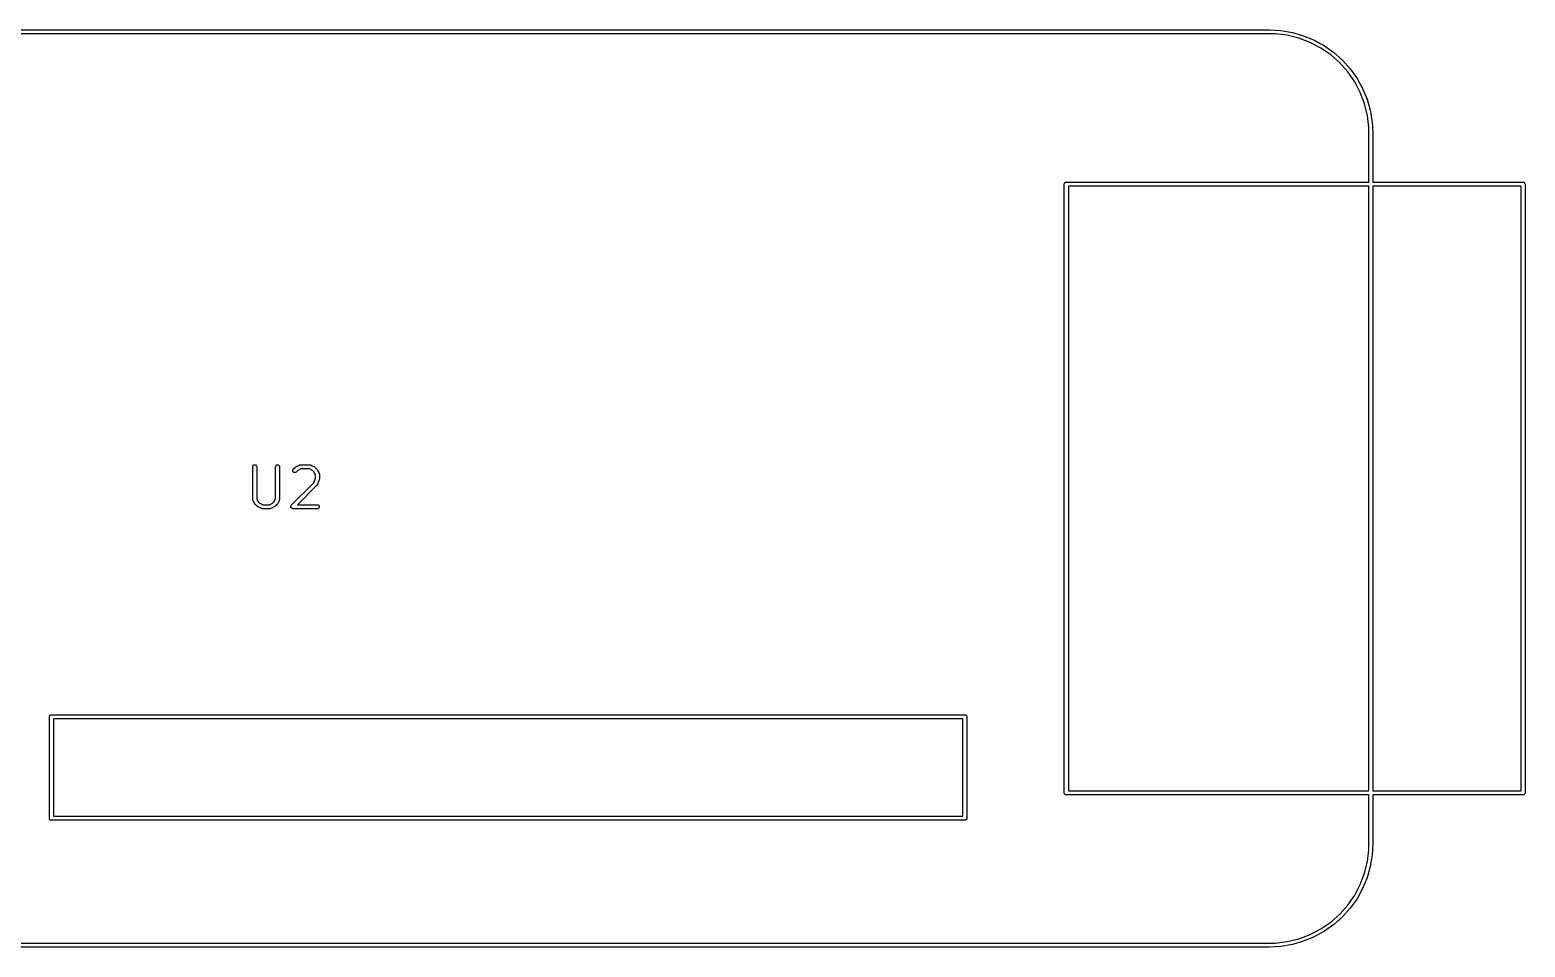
# Model space of a CAD drawing. Header units: inches. Extents: x 2.93 to 6.73, y -4.05 to -2.01.
# Drawn here: x 5.253 to 6.726, y -3.019 to -2.115 of the extents above; entities that cross this region are included whole.
import ezdxf

# ---------------------------------------------------------------- set-up
doc = ezdxf.new("R2010")
doc.units = ezdxf.units.IN
doc.header["$MEASUREMENT"] = 0
doc.layers.add('BLACK', color=7, linetype='CONTINUOUS')

msp = doc.modelspace()

# ---------------------------------------------------------------- linework, layer by layer
at = {"layer": 'BLACK', "linetype": 'CONTINUOUS'}
for p, q in [((4.574, -2.115), (6.474, -2.115)), ((6.474, -2.1189), (4.574, -2.1189)), ((6.474, -2.115), (6.4854, -2.1156)), ((6.4799, -2.1189), (6.474, -2.1189)), ((6.4917, -2.1203), (6.4799, -2.1189)), ((6.4854, -2.1156), (6.4967, -2.1175)), ((6.5032, -2.1232), (6.4917, -2.1203)), ((6.4967, -2.1175), (6.5077, -2.1207)), ((6.5077, -2.1207), (6.5183, -2.1251)), ((6.5143, -2.1274), (6.5032, -2.1232)), ((6.5248, -2.1329), (6.5143, -2.1274)), ((6.5183, -2.1251), (6.5283, -2.1306)), ((6.5346, -2.1396), (6.5248, -2.1329)), ((6.5283, -2.1306), (6.5376, -2.1372)), ((6.5435, -2.1475), (6.5346, -2.1396)), ((6.5376, -2.1372), (6.5461, -2.1448)), ((6.5513, -2.1564), (6.5435, -2.1475)), ((6.5461, -2.1448), (6.5537, -2.1534)), ((6.5581, -2.1661), (6.5513, -2.1564)), ((6.5537, -2.1534), (6.5604, -2.1627)), ((6.5604, -2.1627), (6.5659, -2.1727)), ((6.5636, -2.1766), (6.5581, -2.1661)), ((6.5678, -2.1877), (6.5636, -2.1766)), ((6.5659, -2.1727), (6.5703, -2.1833)), ((6.5706, -2.1992), (6.5678, -2.1877)), ((6.5703, -2.1833), (6.5734, -2.1942)), ((6.5734, -2.1942), (6.5753, -2.2055)), ((6.572, -2.211), (6.5706, -2.1992)), ((6.5753, -2.2055), (6.576, -2.2169)), ((6.572, -2.2169), (6.572, -2.211)), ((6.572, -2.265), (6.572, -2.2169)), ((6.576, -2.2169), (6.576, -2.265)), ((6.272, -2.2669), (6.2722, -2.2662)), ((6.272, -2.8669), (6.272, -2.2669)), ((6.2722, -2.2662), (6.2733, -2.2651)), ((6.2733, -2.2651), (6.274, -2.265)), ((6.274, -2.265), (6.572, -2.265)), ((6.576, -2.265), (6.724, -2.265)), ((6.724, -2.265), (6.7248, -2.2651)), ((6.7248, -2.2651), (6.7258, -2.2662)), ((6.7258, -2.2662), (6.726, -2.2669)), ((6.726, -2.2669), (6.726, -2.8669)), ((6.276, -2.2689), (6.276, -2.865)), ((6.572, -2.2689), (6.276, -2.2689)), ((6.572, -2.865), (6.572, -2.2689)), ((6.576, -2.2689), (6.576, -2.865)), ((6.722, -2.2689), (6.576, -2.2689)), ((6.722, -2.865), (6.722, -2.2689)), ((5.4724, -2.5456), (5.4725, -2.5448)), ((5.4724, -2.5774), (5.4724, -2.5456)), ((5.4725, -2.5448), (5.4736, -2.5437)), ((5.4736, -2.5437), (5.4751, -2.5437)), ((5.4751, -2.5437), (5.4762, -2.5448)), ((5.4762, -2.5448), (5.4763, -2.5456)), ((5.4763, -2.5456), (5.4763, -2.577)), ((5.4949, -2.5456), (5.495, -2.5448)), ((5.4949, -2.577), (5.4949, -2.5456)), ((5.495, -2.5448), (5.4961, -2.5437)), ((5.4961, -2.5437), (5.4976, -2.5437)), ((5.4976, -2.5437), (5.4987, -2.5448)), ((5.4987, -2.5448), (5.4988, -2.5456)), ((5.4988, -2.5456), (5.4988, -2.5774)), ((5.5119, -2.5486), (5.5123, -2.5479)), ((5.5123, -2.5479), (5.5142, -2.5461)), ((5.5142, -2.5461), (5.5144, -2.5459)), ((5.5144, -2.5459), (5.5147, -2.5457)), ((5.5147, -2.5457), (5.5184, -2.5438)), ((5.5198, -2.5475), (5.5167, -2.5491)), ((5.5184, -2.5438), (5.5185, -2.5438)), ((5.5185, -2.5438), (5.5186, -2.5437)), ((5.5186, -2.5437), (5.5189, -2.5437)), ((5.5189, -2.5437), (5.5192, -2.5436)), ((5.5192, -2.5436), (5.5192, -2.5436)), ((5.5192, -2.5436), (5.5193, -2.5436)), ((5.5193, -2.5436), (5.5287, -2.5436)), ((5.5282, -2.5475), (5.5198, -2.5475)), ((5.5313, -2.5491), (5.5282, -2.5475)), ((5.5287, -2.5436), (5.5288, -2.5436)), ((5.5288, -2.5436), (5.5288, -2.5436)), ((5.5288, -2.5436), (5.5291, -2.5437)), ((5.5291, -2.5437), (5.5295, -2.5437)), ((5.5295, -2.5437), (5.5295, -2.5438)), ((5.5295, -2.5438), (5.5296, -2.5438)), ((5.5296, -2.5438), (5.5333, -2.5457)), ((5.5333, -2.5457), (5.5336, -2.5459)), ((5.5336, -2.5459), (5.5338, -2.5461)), ((5.5338, -2.5461), (5.5357, -2.5479)), ((5.5357, -2.5479), (5.5359, -2.5482)), ((5.5359, -2.5482), (5.5361, -2.5484)), ((5.5361, -2.5484), (5.538, -2.5522)), ((5.5104, -2.5835), (5.5326, -2.5614)), ((5.5119, -2.5501), (5.5119, -2.5486)), ((5.513, -2.5511), (5.5119, -2.5501)), ((5.5145, -2.5511), (5.513, -2.5511)), ((5.5151, -2.5507), (5.5145, -2.5511)), ((5.5167, -2.5491), (5.5151, -2.5507)), ((5.5327, -2.5505), (5.5313, -2.5491)), ((5.5326, -2.5614), (5.5342, -2.5565)), ((5.5342, -2.5535), (5.5327, -2.5505)), ((5.5342, -2.5565), (5.5342, -2.5535)), ((5.5361, -2.5632), (5.536, -2.5635)), ((5.5362, -2.5631), (5.5361, -2.5631)), ((5.5361, -2.5631), (5.5361, -2.5632)), ((5.5381, -2.5574), (5.5362, -2.5631)), ((5.538, -2.5522), (5.538, -2.5523)), ((5.538, -2.5523), (5.538, -2.5523)), ((5.538, -2.5523), (5.5381, -2.5526)), ((5.5381, -2.5526), (5.5382, -2.5529)), ((5.5382, -2.5568), (5.5381, -2.5571)), ((5.5381, -2.5571), (5.5381, -2.5574)), ((5.5382, -2.5529), (5.5382, -2.553)), ((5.5382, -2.553), (5.5382, -2.5531)), ((5.5382, -2.5531), (5.5382, -2.5568)), ((5.4724, -2.5775), (5.4724, -2.5774)), ((5.4724, -2.5776), (5.4724, -2.5775)), ((5.4725, -2.5779), (5.4724, -2.5776)), ((5.4725, -2.5782), (5.4725, -2.5779)), ((5.4763, -2.577), (5.4778, -2.58)), ((5.4933, -2.58), (5.4949, -2.577)), ((5.4988, -2.5776), (5.4987, -2.5779)), ((5.4987, -2.5779), (5.4987, -2.5782)), ((5.4988, -2.5774), (5.4988, -2.5775)), ((5.4988, -2.5775), (5.4988, -2.5776)), ((5.5357, -2.5638), (5.5166, -2.583)), ((5.5358, -2.5638), (5.5357, -2.5638)), ((5.536, -2.5635), (5.5358, -2.5637)), ((5.5358, -2.5637), (5.5358, -2.5638)), ((5.4726, -2.5783), (5.4725, -2.5782)), ((5.4725, -2.5782), (5.4725, -2.5782)), ((5.4744, -2.5821), (5.4726, -2.5783)), ((5.4746, -2.5823), (5.4744, -2.5821)), ((5.4748, -2.5826), (5.4746, -2.5823)), ((5.4767, -2.5845), (5.4748, -2.5826)), ((5.477, -2.5846), (5.4767, -2.5845)), ((5.4772, -2.5848), (5.477, -2.5846)), ((5.481, -2.5867), (5.4772, -2.5848)), ((5.4778, -2.58), (5.4793, -2.5814)), ((5.4793, -2.5814), (5.4823, -2.583)), ((5.4811, -2.5868), (5.481, -2.5867)), ((5.481, -2.5867), (5.481, -2.5867)), ((5.4814, -2.5868), (5.4811, -2.5868)), ((5.4817, -2.5869), (5.4814, -2.5868)), ((5.4818, -2.5869), (5.4817, -2.5869)), ((5.4817, -2.5869), (5.4817, -2.5869)), ((5.4893, -2.5869), (5.4818, -2.5869)), ((5.4823, -2.583), (5.4889, -2.583)), ((5.4889, -2.583), (5.4919, -2.5814)), ((5.4894, -2.5869), (5.4893, -2.5869)), ((5.4895, -2.5869), (5.4894, -2.5869)), ((5.4898, -2.5868), (5.4895, -2.5869)), ((5.4901, -2.5868), (5.4898, -2.5868)), ((5.4902, -2.5867), (5.4901, -2.5867)), ((5.4901, -2.5867), (5.4901, -2.5868)), ((5.494, -2.5848), (5.4902, -2.5867)), ((5.4919, -2.5814), (5.4933, -2.58)), ((5.4942, -2.5846), (5.494, -2.5848)), ((5.4945, -2.5845), (5.4942, -2.5846)), ((5.4963, -2.5826), (5.4945, -2.5845)), ((5.4965, -2.5823), (5.4963, -2.5826)), ((5.4967, -2.5821), (5.4965, -2.5823)), ((5.4986, -2.5783), (5.4967, -2.5821)), ((5.4987, -2.5782), (5.4986, -2.5782)), ((5.4986, -2.5782), (5.4986, -2.5783)), ((5.51, -2.5842), (5.5104, -2.5835)), ((5.51, -2.5857), (5.51, -2.5842)), ((5.5111, -2.5868), (5.51, -2.5857)), ((5.5118, -2.5869), (5.5111, -2.5868)), ((5.5362, -2.5869), (5.5118, -2.5869)), ((5.5166, -2.583), (5.5362, -2.583)), ((5.5362, -2.583), (5.537, -2.5831)), ((5.537, -2.5868), (5.5362, -2.5869)), ((5.537, -2.5831), (5.538, -2.5842)), ((5.538, -2.5857), (5.537, -2.5868)), ((5.538, -2.5842), (5.538, -2.5857)), ((5.272, -2.7919), (5.2722, -2.7912)), ((5.272, -2.8919), (5.272, -2.7919)), ((5.2722, -2.7912), (5.2733, -2.7901)), ((5.2733, -2.7901), (5.274, -2.79)), ((5.274, -2.79), (6.174, -2.79)), ((5.276, -2.7939), (5.276, -2.89)), ((6.172, -2.7939), (5.276, -2.7939)), ((6.172, -2.89), (6.172, -2.7939)), ((6.174, -2.79), (6.1748, -2.7901)), ((6.1748, -2.7901), (6.1758, -2.7912)), ((6.1758, -2.7912), (6.176, -2.7919)), ((6.176, -2.7919), (6.176, -2.8919)), ((6.2722, -2.8677), (6.272, -2.8669)), ((6.2733, -2.8687), (6.2722, -2.8677)), ((6.274, -2.8689), (6.2733, -2.8687)), ((6.572, -2.8689), (6.274, -2.8689)), ((6.276, -2.865), (6.572, -2.865)), ((6.572, -2.9169), (6.572, -2.8689)), ((6.576, -2.865), (6.722, -2.865)), ((6.724, -2.8689), (6.576, -2.8689)), ((6.576, -2.8689), (6.576, -2.9169)), ((6.7248, -2.8687), (6.724, -2.8689)), ((6.7258, -2.8677), (6.7248, -2.8687)), ((6.726, -2.8669), (6.7258, -2.8677)), ((5.2722, -2.8927), (5.272, -2.8919)), ((5.2733, -2.8937), (5.2722, -2.8927)), ((5.274, -2.8939), (5.2733, -2.8937)), ((6.174, -2.8939), (5.274, -2.8939)), ((5.276, -2.89), (6.172, -2.89)), ((6.1748, -2.8937), (6.174, -2.8939)), ((6.1758, -2.8927), (6.1748, -2.8937)), ((6.176, -2.8919), (6.1758, -2.8927)), ((6.5706, -2.9346), (6.572, -2.9229)), ((6.572, -2.9229), (6.572, -2.9169)), ((6.5753, -2.9283), (6.5734, -2.9396)), ((6.576, -2.9169), (6.5753, -2.9283)), ((6.5636, -2.9572), (6.5678, -2.9461)), ((6.5678, -2.9461), (6.5706, -2.9346)), ((6.5734, -2.9396), (6.5703, -2.9506)), ((6.5581, -2.9677), (6.5636, -2.9572)), ((6.5703, -2.9506), (6.5659, -2.9612)), ((6.5513, -2.9775), (6.5581, -2.9677)), ((6.5604, -2.9712), (6.5537, -2.9805)), ((6.5659, -2.9612), (6.5604, -2.9712)), ((6.5346, -2.9942), (6.5435, -2.9864)), ((6.5461, -2.989), (6.5376, -2.9967)), ((6.5435, -2.9864), (6.5513, -2.9775)), ((6.5537, -2.9805), (6.5461, -2.989)), ((6.5143, -3.0065), (6.5248, -3.001)), ((6.5283, -3.0033), (6.5183, -3.0088)), ((6.5248, -3.001), (6.5346, -2.9942)), ((6.5376, -2.9967), (6.5283, -3.0033)), ((4.574, -3.015), (6.474, -3.015)), ((6.474, -3.0189), (4.574, -3.0189)), ((6.474, -3.015), (6.4799, -3.015)), ((6.4854, -3.0183), (6.474, -3.0189)), ((6.4799, -3.015), (6.4917, -3.0135)), ((6.4967, -3.0163), (6.4854, -3.0183)), ((6.4917, -3.0135), (6.5032, -3.0107)), ((6.5077, -3.0132), (6.4967, -3.0163)), ((6.5032, -3.0107), (6.5143, -3.0065)), ((6.5183, -3.0088), (6.5077, -3.0132))]:
    msp.add_line(p, q, dxfattribs=at)

doc.saveas('drawing.dxf')
